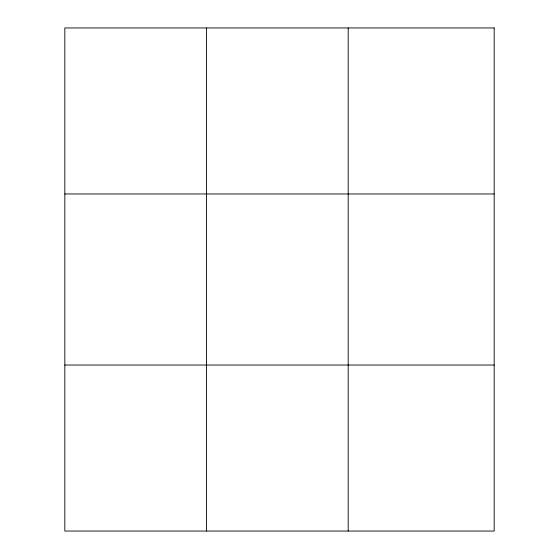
<?xml version="1.0" encoding="UTF-8"?>
<svg xmlns="http://www.w3.org/2000/svg" width="559" height="559" viewBox="0 0 559 559"><rect width="100%" height="100%" fill="white"/><g stroke="black" fill="none" stroke-linecap="round" stroke-linejoin="round"><path stroke-width="0.84" d="M206.509 27.95L206.509 531.05M348.194 27.95L348.194 531.05M64.83 193.973L494.17 193.973M64.83 365.027L494.17 365.027M494.17 27.95L494.17 531.05L64.83 531.05L64.83 27.95L494.17 27.95"/></g></svg>
